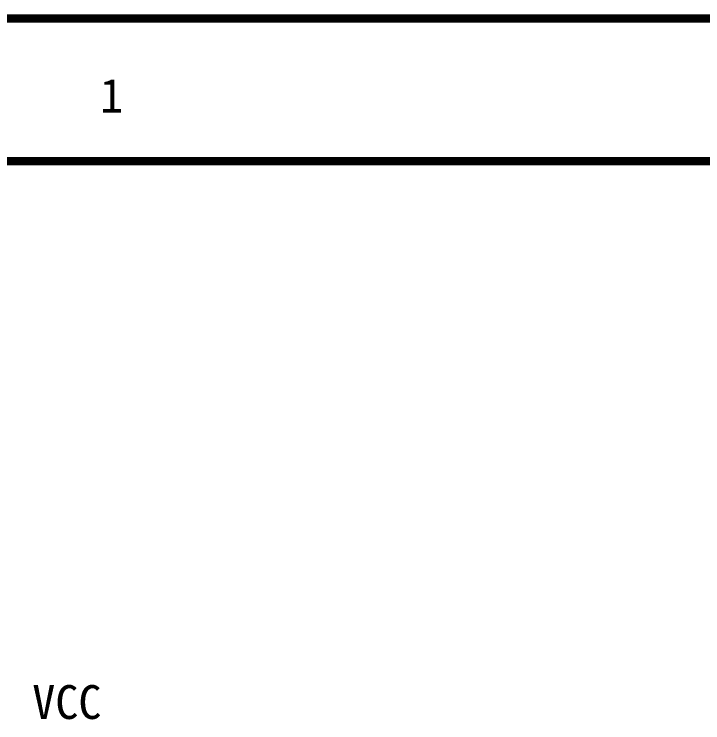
# Model space of a CAD drawing. Header units: inches. Extents: x 0 to 11.5, y 0 to 7.6.
# Drawn here: x 1.282 to 2.249, y 6.61 to 7.606 of the extents above; entities that cross this region are included whole.
import ezdxf

# ---------------------------------------------------------------- set-up
doc = ezdxf.new("R2010")
doc.units = ezdxf.units.IN
doc.header["$MEASUREMENT"] = 0
doc.layers.add('Sheet', color=255, linetype='Continuous')

msp = doc.modelspace()

# ---------------------------------------------------------------- linework, layer by layer
at = {"layer": 'Sheet'}
for points in [[(0.00066, 7.6, 0.0118, 0.0118, 0), (11.5, 7.6, 0.0118, 0.0118, 0), (11.5, 0, 0.0118, 0.0118, 0), (0.00066, 0, 0.0118, 0.0118, 0), (0.00066, 7.6, 0.0118, 0.0118, 0)], [(0.00066, 7.6, 0.0039, 0.0039, 0), (0.00066, 0, 0.0039, 0.0039, 0), (11.5, 0, 0.0039, 0.0039, 0), (11.5, 7.6, 0.0039, 0.0039, 0), (0.00066, 7.6, 0.0039, 0.0039, 0), (0.00066, 7.6, 0.0039, 0.0039, 0)], [(0.20044, 7.39955, 0.0118, 0.0118, 0), (11.30022, 7.39955, 0.0118, 0.0118, 0), (11.30022, 0.19979, 0.0118, 0.0118, 0), (0.20044, 0.19979, 0.0118, 0.0118, 0), (0.20044, 7.39955, 0.0118, 0.0118, 0)], [(0.20044, 7.39955, 0.0039, 0.0039, 0), (0.20044, 0.19979, 0.0039, 0.0039, 0), (11.30022, 0.19979, 0.0039, 0.0039, 0), (11.30022, 7.39955, 0.0039, 0.0039, 0), (0.20044, 7.39955, 0.0039, 0.0039, 0), (0.20044, 7.39955, 0.0039, 0.0039, 0)]]:
    msp.add_lwpolyline(points, format="xyseb", close=True, dxfattribs=at)

# ---------------------------------------------------------------- texts
for s, height, p in [('1', 0.04763, (1.40244, 7.46769)), ('VCC', 0.047632, (1.30718, 6.6156))]:
    msp.add_text(s, height=height, dxfattribs=at).set_placement(p)

doc.saveas('drawing.dxf')
